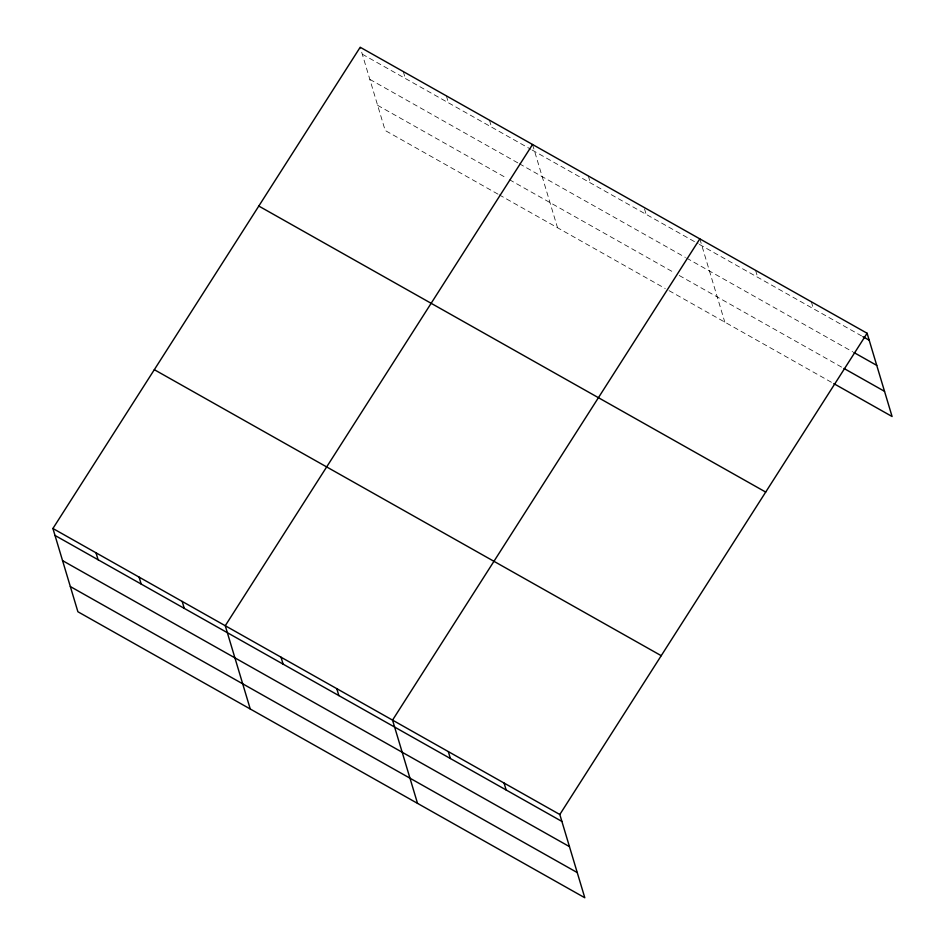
<?xml version="1.0" encoding="UTF-8"?>
<svg xmlns="http://www.w3.org/2000/svg" width="945" height="945" viewBox="0 0 945 945"><rect width="100%" height="100%" fill="white"/><g stroke="black" fill="none" stroke-linecap="round" stroke-linejoin="round"><path stroke-width="0.71" stroke-dasharray="4.72 3.54" d="M362.289 54.196L530.83 149.286M532.094 150.007L698.107 243.668M699.371 244.389L861.58 335.912M369.838 79.368L518.108 163.036M519.372 163.745L685.385 257.418M686.649 258.127L852.662 351.8M377.622 105.32L506.886 178.251M509.414 179.68L674.163 272.632M679.231 275.491L842.704 367.735M497.968 194.138L385.182 130.493L360.199 47.25M499.232 194.847L665.245 288.52M669.048 290.658L832.521 382.902M811.342 301.798L813.432 308.743M755.587 270.341L757.666 277.275M699.832 238.872L724.803 322.127M644.49 208.81L646.156 214.361M588.31 175.959L590.389 182.893M532.555 144.49L557.526 227.745M489.463 120.18L491.542 127.126M446.371 95.87L448.462 102.816M403.291 71.56L405.37 78.506"/><path stroke-width="1.42" d="M52.92 528.491L559.818 814.507L584.801 897.75L77.892 611.746L52.92 528.491L360.199 47.25L867.108 333.254L892.08 416.509L833.785 383.611M532.555 144.49L225.264 625.732L250.248 708.986M699.832 238.872L392.541 720.125L417.525 803.368M559.818 814.507L867.108 333.254M862.856 336.621L869.187 340.2M853.926 352.509L876.747 365.384M843.968 368.444L884.52 391.324M258.8 206.057L765.698 492.073M154.318 369.684L661.228 655.688M54.999 535.437L561.909 821.441M62.559 560.621L569.457 846.625M70.343 586.561L577.241 872.566M504.063 783.039L506.142 789.985M448.308 751.582L450.387 758.528M336.786 688.657L338.865 695.603M281.031 657.2L283.11 664.146M182.184 601.422L184.263 608.367M139.092 577.111L141.171 584.057M96.012 552.801L98.091 559.747"/></g></svg>
